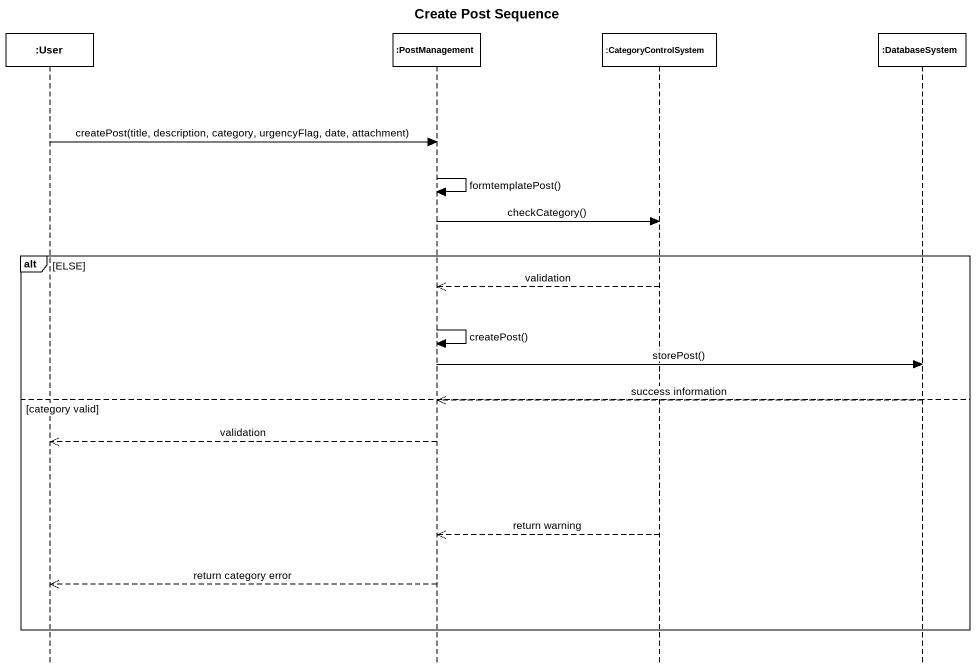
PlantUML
@startuml
title Create Post Sequence
hide footbox
participant ":User" as User
participant ":PostManagement" as PostManagement
participant ":CategoryControlSystem" as CategoryControlSystem
participant ":DatabaseSystem" as DatabaseSystem

User -> PostManagement : createPost(title, description, category, urgencyFlag, date, attachment)
PostManagement -> PostManagement : formtemplatePost()
PostManagement -> CategoryControlSystem : checkCategory()
alt ELSE
  CategoryControlSystem -->> PostManagement : validation
  PostManagement -> PostManagement : createPost()
  PostManagement -> DatabaseSystem : storePost()
else category valid
  DatabaseSystem -->> PostManagement : success information
  PostManagement -->> User : validation
  CategoryControlSystem -->> PostManagement : return warning
  PostManagement -->> User : return category error
end
@enduml
